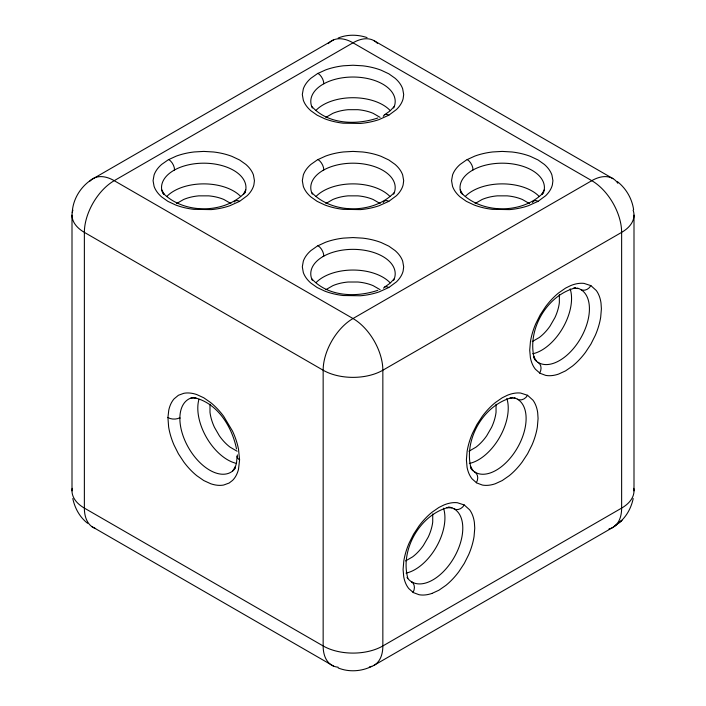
<?xml version="1.0" encoding="UTF-8"?>
<svg xmlns="http://www.w3.org/2000/svg" width="706" height="706" viewBox="0 0 706 706"><rect width="100%" height="100%" fill="white"/><g stroke="black" fill="none" stroke-linecap="round" stroke-linejoin="round"><path stroke-width="1.06" d="M72.003 490.864L72.003 215.136M179.862 418.473L179.871 417.714A8.446 4.986 1.1 0 1 167.931 417.564L168.628 426.936A51.882 29.952 60 0 0 173.985 444.956L178.415 453.79L183.851 462.051A51.909 29.97 60 0 0 196.789 475.703L203.76 480.548L210.741 483.751A51.917 29.97 60 0 0 223.661 485.031L229.097 483.054L232.53 480.424A51.494 29.731 60 0 0 238.504 469.261L239.581 459.844L238.504 449.184A51.494 29.731 60 0 0 232.53 431.128L223.661 416.275A51.917 29.97 60 0 0 210.741 402.632L203.76 397.778L196.78 394.566A51.909 29.97 60 0 0 183.851 393.295L178.415 395.272L174.091 398.855A51.9 29.961 60 0 0 168.76 410.221L167.931 417.564M633.997 215.136L633.997 490.864M237.101 456.394L236.501 463.162L234.692 468.96L235.486 466.498L232.698 470.937M72.233 212.621C72.868 199.242 80.546 186.834 91.656 179.545L333.453 39.942M209.991 404.247L209.991 412.33A34.453 19.892 60 0 0 214.439 427.289L219.381 435.858A34.47 19.9 60 0 0 230.121 447.18L237.11 451.222M633.194 498.551C631.226 508.099 626.187 517.339 618.359 523.305M245.75 189.843L243.296 194.485L245.035 192.561C224.358 214.218 183.163 214.227 162.504 192.561L164.233 194.477L161.78 189.843M544.229 189.843L541.776 194.485L543.514 192.561A42.219 24.375 0 0 0 522.722 166.254A42.219 24.375 0 0 0 473.046 169.943L472.376 170.322A42.219 24.375 0 0 0 460.921 192.553M394.275 106.394L390.153 110.868L384.594 114.769M394.275 192.561C373.598 214.218 332.402 214.227 311.743 192.561M394.275 278.72L390.153 283.194L384.594 287.095M543.514 192.561C522.837 214.218 481.642 214.227 460.983 192.561L462.712 194.477L460.259 189.843M614.952 525.961L621.96 520.304L612.887 527.417L374.109 665.281M176.641 203.522L183.631 199.48A34.453 19.892 0 0 1 198.81 195.853L208.711 195.853A34.47 19.9 0 0 1 223.881 199.489L230.88 203.522M325.881 117.364L332.87 113.322A34.453 19.892 0 0 1 348.049 109.695L357.951 109.686A34.47 19.9 0 0 1 373.121 113.322L380.119 117.355M325.881 203.522L332.87 199.48A34.453 19.892 0 0 1 348.049 195.853L357.951 195.853A34.47 19.9 0 0 1 373.121 199.489L380.119 203.522M325.881 289.681L332.87 285.648A34.453 19.892 0 0 1 348.049 282.021L357.951 282.012A34.47 19.9 0 0 1 373.121 285.648L380.119 289.681M475.12 203.522L482.11 199.48A34.453 19.892 0 0 1 497.289 195.853L507.19 195.853A34.47 19.9 0 0 1 522.361 199.489L529.368 203.522M239.581 201.351L247.197 195.712A51.494 29.731 0 0 0 253.878 184.954L254.442 180.674L253.436 174.973A51.917 29.97 0 0 0 245.864 164.419L239.599 159.98L231.912 156.361A51.909 29.97 0 0 0 213.627 151.993L203.76 151.411L194.168 151.958A51.9 29.961 0 0 0 176.315 156.097L168.222 159.812L161.656 164.419A51.882 29.952 0 0 0 154.084 174.973L153.07 180.674L154.076 186.366A51.909 29.97 0 0 0 161.656 196.93L167.922 201.369L175.609 204.978A51.917 29.97 0 0 0 193.894 209.347L211.182 209.611A51.494 29.731 0 0 0 229.803 205.746L239.581 201.351A8.446 4.871 60 0 0 234.277 202.013M388.821 115.184L396.437 109.545A51.494 29.731 0 0 0 403.117 98.796L403.682 94.507L402.676 88.806A51.917 29.97 0 0 0 395.104 78.26L388.838 73.821L381.152 70.203A51.909 29.97 0 0 0 362.866 65.826L353 65.243L343.407 65.79A51.9 29.961 0 0 0 325.554 69.938L317.462 73.645L310.896 78.26A51.882 29.952 0 0 0 303.324 88.815L302.318 94.507L303.315 100.208A51.909 29.97 0 0 0 310.896 110.763L317.162 115.202L324.848 118.82A51.917 29.97 0 0 0 343.134 123.188L360.422 123.444A51.494 29.731 0 0 0 379.043 119.588L388.821 115.184A8.446 4.871 60 0 0 383.27 116.34M388.821 201.351L396.437 195.712A51.494 29.731 0 0 0 403.117 184.954L403.682 180.674L402.676 174.973A51.917 29.97 0 0 0 395.104 164.419L388.838 159.98L381.152 156.361A51.909 29.97 0 0 0 362.866 151.993L353 151.411L343.407 151.958A51.9 29.961 0 0 0 325.554 156.097L317.462 159.812L310.896 164.419A51.882 29.952 0 0 0 303.324 174.973L302.318 180.674L303.315 186.366A51.909 29.97 0 0 0 310.896 196.93L317.162 201.369L324.848 204.978A51.917 29.97 0 0 0 343.134 209.347L360.422 209.611A51.494 29.731 0 0 0 379.043 205.746L388.821 201.351A8.446 4.871 60 0 0 383.27 202.498M388.821 287.51L396.437 281.87A51.494 29.731 0 0 0 403.117 271.122L403.682 266.833L402.676 261.132A51.917 29.97 0 0 0 395.104 250.586L388.838 246.147L381.152 242.529A51.909 29.97 0 0 0 362.866 238.151L353 237.569L343.407 238.116A51.9 29.961 0 0 0 325.554 242.264L317.409 246.006L310.896 250.586A51.882 29.952 0 0 0 303.324 261.141L302.318 266.833L303.315 272.534A51.909 29.97 0 0 0 310.896 283.088L317.162 287.527L324.848 291.146A51.917 29.97 0 0 0 343.134 295.514L360.422 295.77A51.494 29.731 0 0 0 379.043 291.913L388.821 287.51A8.446 4.871 60 0 0 383.517 288.18M538.06 201.351L545.676 195.712A51.494 29.731 0 0 0 552.357 184.954L552.922 180.674L551.915 174.973A51.917 29.97 0 0 0 544.344 164.419L538.078 159.98L530.391 156.361A51.909 29.97 0 0 0 512.106 151.993L502.24 151.411L492.647 151.958A51.9 29.961 0 0 0 474.803 156.097L466.701 159.812L460.135 164.419A51.882 29.952 0 0 0 452.564 174.973L451.558 180.674L452.555 186.366A51.909 29.97 0 0 0 460.135 196.93L466.401 201.369L474.088 204.978A51.917 29.97 0 0 0 492.373 209.347L509.661 209.611A51.494 29.731 0 0 0 528.282 205.746L538.06 201.351A8.446 4.871 60 0 0 532.509 202.498M173.897 170.322L174.567 169.943A8.446 4.766 61.1 0 0 168.725 159.53M323.136 170.322L323.807 169.943A8.446 4.766 61.1 0 0 317.965 159.53L317.965 159.53M323.136 256.49L323.807 256.11A8.446 4.766 61.1 0 0 317.965 245.697L317.965 245.688M312.361 107.992A42.219 24.375 0 0 1 323.136 84.164L323.807 83.785A42.219 24.375 0 0 1 374.727 80.51A42.219 24.375 0 0 1 393.621 108M473.002 169.969L473.046 169.943A8.446 4.766 61.1 0 0 467.204 159.53L467.204 159.53M317.912 73.398L317.965 73.362A8.446 4.766 61.1 0 1 323.807 83.785M371.815 666.34C361.516 671.503 348.896 672.324 338.192 667.955M532.245 341.58L539.243 337.539A34.47 19.9 -60 0 0 549.974 326.207L554.916 317.638A34.479 19.909 -60 0 0 559.355 302.689L559.364 294.596M468.925 451.249L475.923 447.207A34.47 19.9 -60 0 0 486.655 435.876L491.605 427.306A34.479 19.909 -60 0 0 496.044 412.357L496.053 404.264M405.606 560.917L412.604 556.875A34.47 19.9 -60 0 0 423.335 545.544L428.286 536.975A34.479 19.909 -60 0 0 432.725 522.025L432.734 513.933M431.94 593.428L438.92 590.216L445.901 585.371A51.909 29.97 -60 0 0 458.829 571.719L464.266 563.459L468.696 554.625A51.917 29.97 -60 0 0 474.044 536.613L474.759 528.141L474.361 522.308A51.494 29.731 -60 0 0 469.64 509.829L464.248 504.966L457.338 502.725A51.494 29.731 -60 0 0 444.171 504.878L438.92 507.446L431.94 512.3A51.917 29.97 -60 0 0 419.02 525.944L413.584 534.195L409.145 543.029A51.909 29.97 -60 0 0 403.797 561.058L403.082 569.521L403.753 576.97A51.9 29.961 -60 0 0 408.827 588.61L413.372 592.599L419.02 594.708A51.882 29.952 -60 0 0 431.94 593.428M338.192 38.045C347.273 34.241 357.801 34.497 367.049 37.577M377.834 117.981C356.239 125.324 327.849 124.468 311.743 106.394M377.834 290.307C356.239 297.65 327.849 296.794 311.743 278.72M190.708 398.219L195.959 398.034L193.426 397.487C217.13 402.402 232.062 426.565 236.501 448.937M578.602 288.551L573.369 288.348L575.893 287.81C546.885 294.861 526.402 330.293 534.504 358.983L533.71 356.53L536.348 360.934M515.292 398.219L510.05 398.016L512.582 397.478C483.566 404.529 463.083 439.962 471.184 468.652L470.39 466.198L473.029 470.602M451.972 507.888L446.73 507.685L449.263 507.146C420.246 514.197 399.764 549.63 407.865 578.32M590.887 285.63L583.977 283.388A51.494 29.731 -60 0 0 570.81 285.542L565.559 288.11L558.578 292.964A51.917 29.97 -60 0 0 545.65 306.607L540.214 314.858L535.783 323.692A51.909 29.97 -60 0 0 530.427 341.722L529.721 350.185L530.391 357.633A51.9 29.961 -60 0 0 535.457 369.273L540.011 373.262L545.65 375.371A51.882 29.952 -60 0 0 558.578 374.083L565.559 370.879L572.531 366.035A51.909 29.97 -60 0 0 585.468 352.382L590.904 344.122L595.334 335.288A51.917 29.97 -60 0 0 600.682 317.276L601.397 308.804L601 302.971A51.494 29.731 -60 0 0 596.27 290.493L590.887 285.63A8.446 6.892 -60 0 1 580.694 289.495M527.567 395.298L520.657 393.057A51.494 29.731 -60 0 0 507.49 395.21L502.24 397.778L495.259 402.632A51.917 29.97 -60 0 0 482.33 416.275L476.903 424.527L472.464 433.36A51.909 29.97 -60 0 0 467.107 451.39L466.401 459.853L467.072 467.301A51.9 29.961 -60 0 0 472.146 478.942L476.691 482.93L482.33 485.04A51.882 29.952 -60 0 0 495.259 483.76L502.24 480.548L509.22 475.703A51.909 29.97 -60 0 0 522.149 462.051L527.585 453.79L532.015 444.956A51.917 29.97 -60 0 0 537.363 426.945L538.078 418.473L537.681 412.639A51.494 29.731 -60 0 0 532.951 400.161L527.567 395.298A8.446 6.892 -60 0 1 517.374 399.164M374.109 40.719L612.887 178.583M333.453 666.058L91.656 526.455M538.44 362.61L538.034 362.363A8.446 6.892 -57.8 0 1 539.658 373.05M475.12 472.279L474.723 472.032A8.446 6.892 -57.8 0 1 476.347 482.719M411.836 581.965L411.404 581.7A8.446 6.892 -57.8 0 1 413.028 592.387M87.641 523.305C79.813 517.339 74.774 508.099 72.806 498.551M617.459 181.663C626.169 188.546 632.011 198.66 633.609 209.638M72.903 210.141A42.21 24.375 0 0 0 84.367 232.371L84.367 508.099A42.21 24.375 -60 0 0 95.61 528.556M72.233 488.349A42.21 24.375 0 0 0 84.367 508.099L323.154 645.955A42.21 24.375 -60 0 0 338.077 667.188M633.097 210.141A42.21 24.375 0 0 1 621.633 232.371L621.633 508.099A42.21 24.375 60 0 1 608.96 528.962M369.335 667.002A42.21 24.375 60 0 0 382.846 645.955L621.633 508.099A42.21 24.375 0 0 0 633.767 488.349M617.821 183.251A42.21 24.375 -60 0 0 591.787 180.674L353 42.81A42.21 24.375 60 0 0 328.334 43.622M377.41 43.348A42.21 24.375 -60 0 0 353 42.81L114.213 180.674A42.21 24.375 60 0 0 89.556 181.486M449.854 507.226A42.219 24.375 -60 0 1 453.146 559.099A42.219 24.375 -60 0 1 407.009 577.437M464.248 504.966A8.446 6.892 -60 0 1 454.055 508.832M443.518 508.188A42.21 24.375 -60 0 1 436.184 547.247A42.21 24.375 -60 0 1 406.021 573.131M577.243 288.066A42.219 24.375 -60 0 1 580.129 339.18A42.219 24.375 -60 0 1 534.627 359.389M570.148 288.851A42.21 24.375 -60 0 1 562.814 327.911A42.21 24.375 -60 0 1 532.659 353.794M513.924 397.734A42.219 24.375 -60 0 1 516.818 448.848A42.219 24.375 -60 0 1 471.317 469.058M506.837 398.519A42.21 24.375 -60 0 1 499.495 437.579A42.21 24.375 -60 0 1 469.34 463.463M312.343 194.168A42.219 24.375 0 0 1 352.982 163.192A42.219 24.375 0 0 1 393.621 194.168M316.094 196.427A42.21 24.375 0 0 1 353 183.878A42.21 24.375 0 0 1 389.906 196.427M465.333 196.427A42.21 24.375 0 0 1 502.24 183.878A42.21 24.375 0 0 1 539.146 196.427M316.094 110.26A42.21 24.375 0 0 1 353 97.719A42.21 24.375 0 0 1 389.906 110.26M312.343 280.326A42.219 24.375 0 0 1 352.982 249.35A42.219 24.375 0 0 1 393.621 280.326M316.094 282.585A42.21 24.375 0 0 1 353 270.045A42.21 24.375 0 0 1 389.906 282.585M162.151 191.741A42.219 24.375 0 0 1 204.466 163.192A42.219 24.375 0 0 1 245.07 192.553M166.854 196.427A42.21 24.375 0 0 1 203.76 183.878A42.21 24.375 0 0 1 240.667 196.427M234.136 469.64A42.219 24.375 60 0 1 188.502 447.701A42.219 24.375 60 0 1 192.791 397.54M235.857 463.251A42.21 24.375 60 0 1 206.54 437.561A42.21 24.375 60 0 1 198.951 399.322M239.581 459.844A8.446 4.871 0 0 1 237.498 454.92M591.787 180.674L353 318.53A42.21 24.375 -60 0 0 323.154 370.226L323.154 645.955A42.21 24.375 0 0 0 382.846 645.955L382.846 370.226A42.21 24.375 60 0 0 353 318.53L114.213 180.674A42.21 24.375 -60 0 0 84.367 232.371L323.154 370.226A42.21 24.375 0 0 0 382.846 370.226L621.633 232.371A42.21 24.375 60 0 0 591.787 180.674"/></g></svg>
